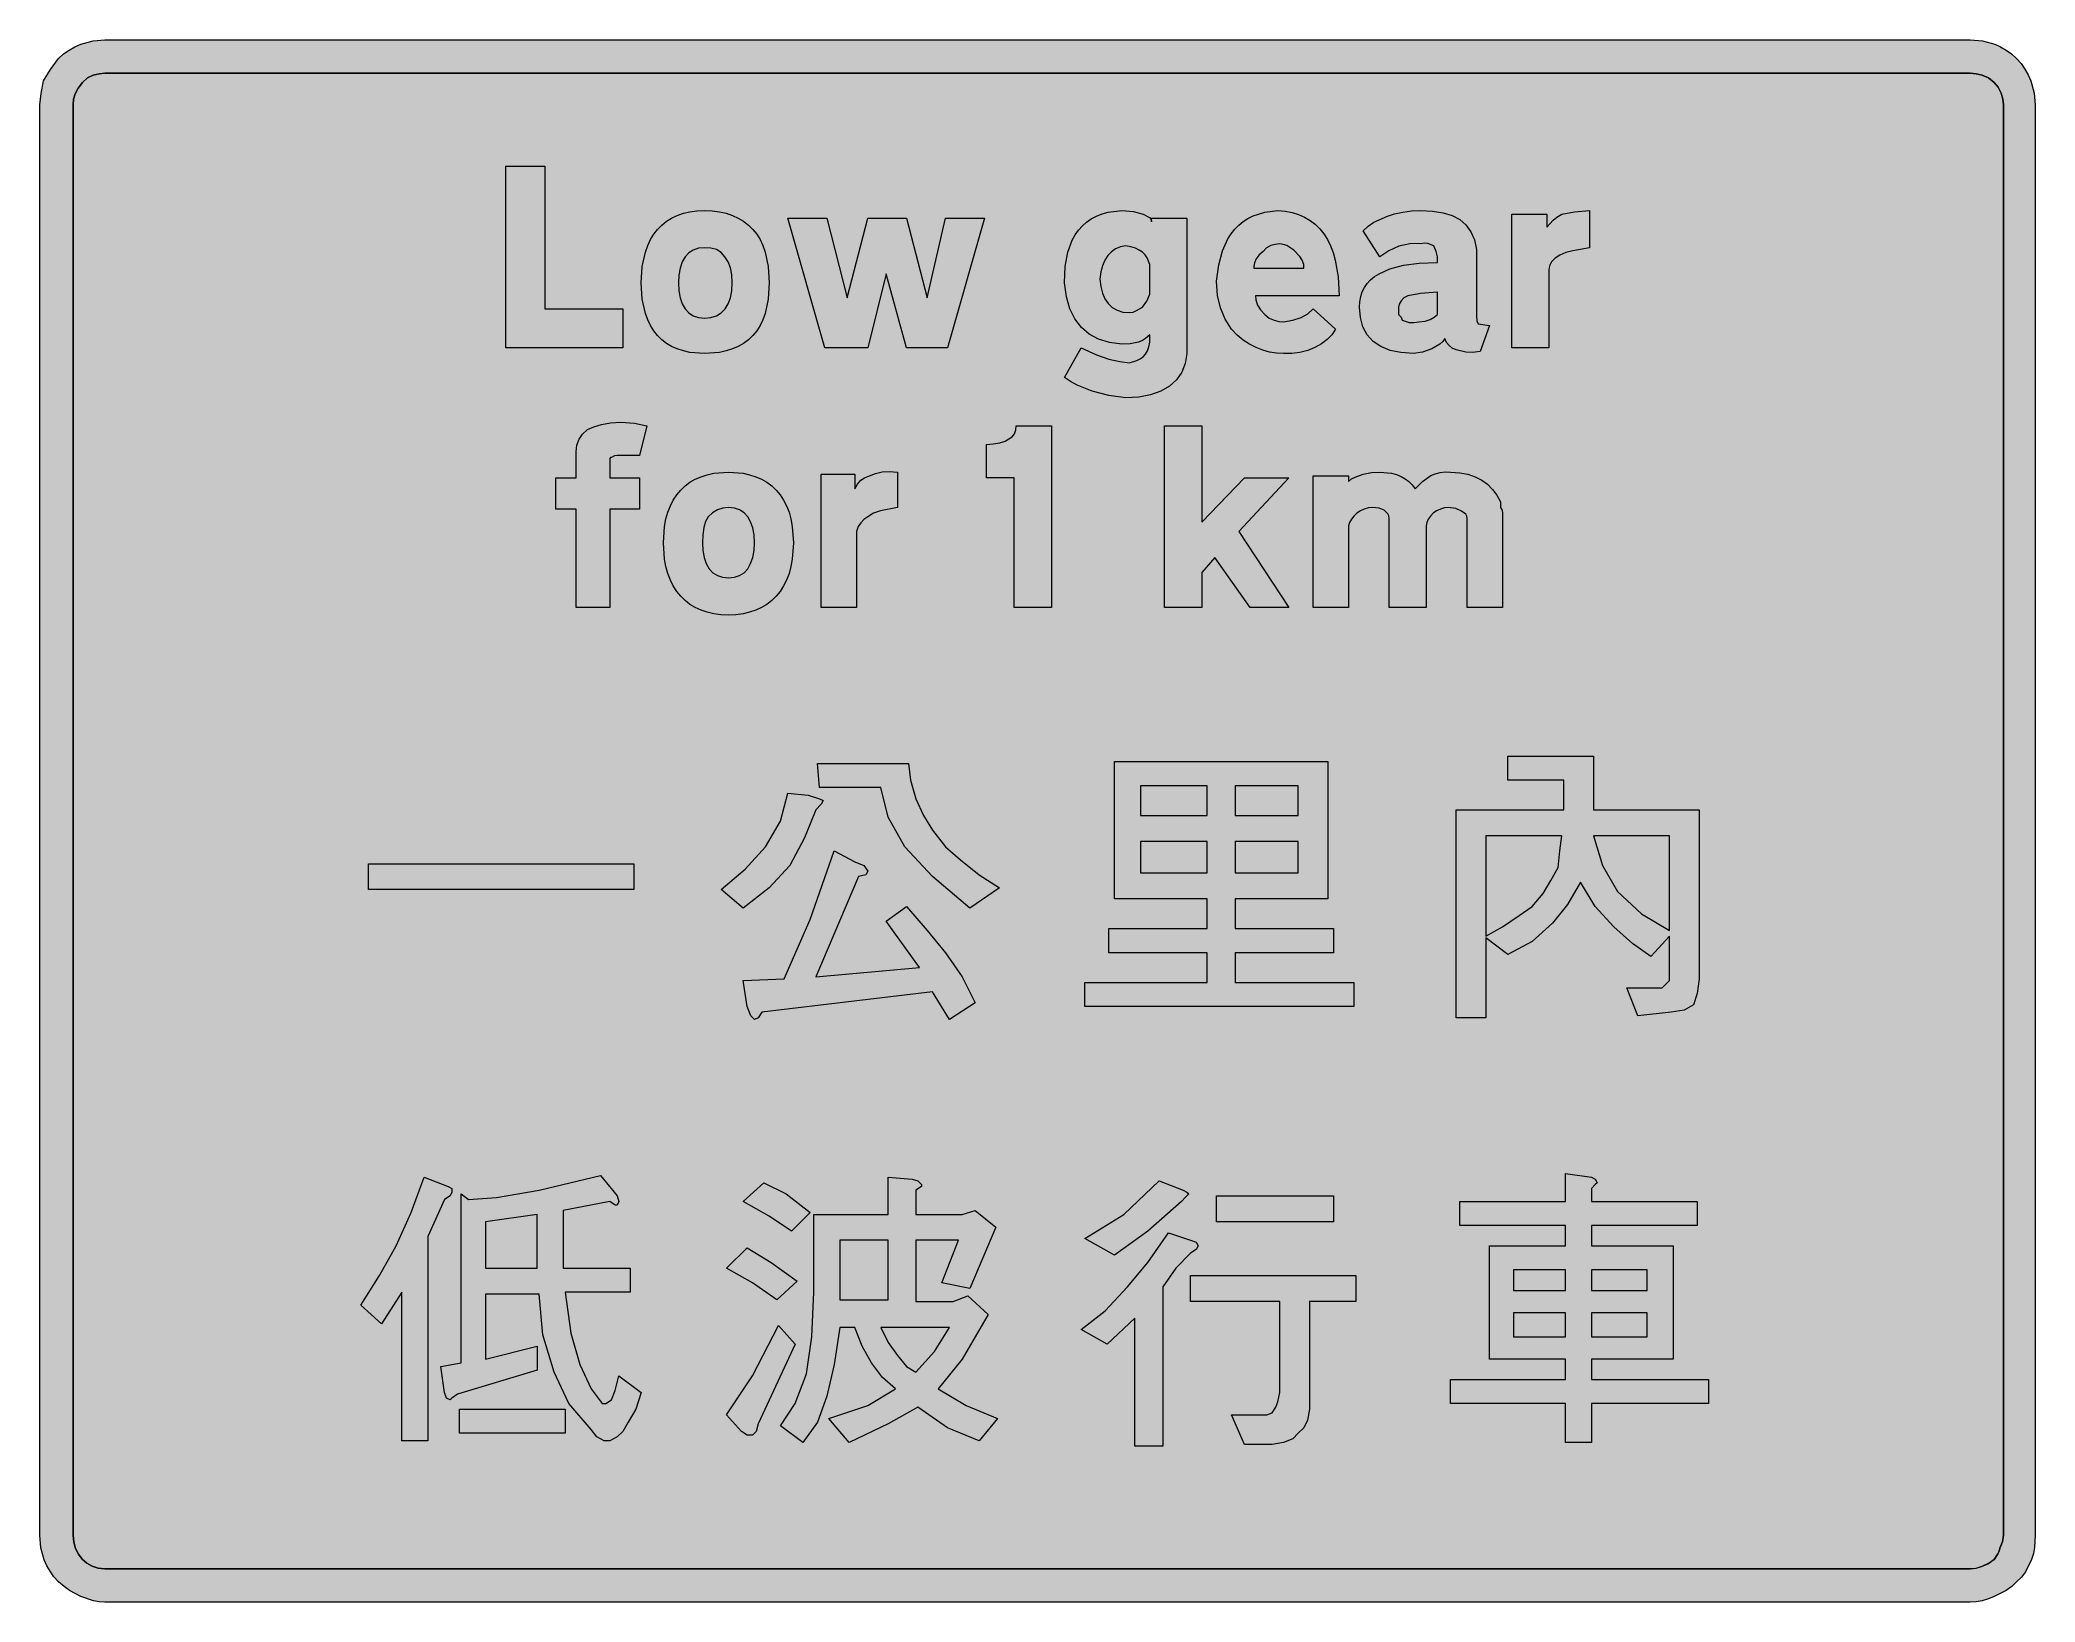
# Model space of a CAD drawing. Header units: metres. Extents: x 123 to 445, y 11 to 263.
import ezdxf

# ---------------------------------------------------------------- set-up
doc = ezdxf.new("R2010")
doc.units = ezdxf.units.M
doc.layers.add('FILL_BLACK_000000', color=7, linetype='Continuous', true_color=0x000000)
doc.layers.add('FILL_WHITE_FFFFFF', color=7, linetype='Continuous', true_color=0xffffff)

msp = doc.modelspace()

# ---------------------------------------------------------------- hatches: boundary and pattern name
at = {"layer": 'FILL_BLACK_000000', "true_color": 0x000000}
h = msp.add_hatch(color=7, dxfattribs=at)
h.dxf.hatch_style = 1
h.paths.add_polyline_path([(131.39, 10.78), (129.33, 11.46), (127.53, 12.43), (126.63, 13.06), (125.73, 13.86), (125, 14.67), (124.38, 15.54), (123.86, 16.44), (123.44, 17.38), (122.9, 19.34), (122.73, 21.36), (122.73, 252.66), (122.92, 254.5), (123.33, 256.56), (124.42, 258.36), (125.73, 260.16), (126.56, 260.89), (127.45, 261.51), (128.39, 262.03), (129.37, 262.45), (131.34, 262.99), (133.23, 263.16), (434.73, 263.16), (436.75, 262.99), (438.71, 262.45), (439.65, 262.03), (440.55, 261.51), (441.42, 260.89), (442.23, 260.16), (442.96, 259.33), (443.58, 258.44), (444.1, 257.5), (444.52, 256.52), (445.06, 254.55), (445.23, 252.66), (445.23, 21.36), (445.16, 19.41), (444.98, 18.41), (444.63, 17.46), (443.66, 15.43), (443.03, 14.59), (442.23, 13.86), (441.46, 13.06), (440.54, 12.43), (438.63, 11.46), (437.68, 11.07), (436.68, 10.78), (435.68, 10.62), (434.73, 10.56), (133.23, 10.56), (132.33, 10.62), (131.39, 10.78)])
h.paths.add_polyline_path([(435.68, 16.07), (436.68, 16.37), (437.68, 16.85), (438.63, 17.46), (439.19, 18.36), (439.43, 18.81), (439.53, 19.26), (439.94, 20.31), (440.13, 21.36), (440.13, 252.66), (440.02, 253.6), (439.72, 254.57), (439.24, 255.49), (438.63, 256.26), (437.68, 257), (436.68, 257.46), (435.68, 257.69), (434.73, 257.76), (133.23, 257.76), (132.29, 257.69), (131.32, 257.46), (130.4, 257), (129.63, 256.26), (128.92, 255.36), (128.43, 254.46), (128.17, 253.56), (128.13, 252.66), (128.13, 21.36), (128.23, 20.27), (128.51, 19.25), (128.95, 18.33), (129.56, 17.53), (130.3, 16.88), (131.17, 16.38), (132.15, 16.07), (133.23, 15.96), (434.73, 15.96), (435.68, 16.07)], flags=16)
h = msp.add_hatch(color=7, dxfattribs=at)
h.dxf.hatch_style = 1
h.paths.add_polyline_path([(204.33, 219.66), (216.93, 219.66), (216.93, 213.36), (198.03, 213.36), (198.03, 242.76), (204.33, 242.76), (204.33, 219.66)])
h = msp.add_hatch(color=7, dxfattribs=at)
h.dxf.hatch_style = 1
h.paths.add_polyline_path([(239.96, 218.91), (239.58, 217.89), (239.13, 216.96), (238.59, 216.11), (237.97, 215.35), (237.27, 214.67), (236.48, 214.09), (235.62, 213.59), (234.68, 213.19), (233.66, 212.87), (232.56, 212.64), (230.13, 212.46), (227.8, 212.64), (226.74, 212.87), (225.75, 213.19), (224.84, 213.59), (224, 214.09), (223.24, 214.67), (222.56, 215.35), (221.95, 216.11), (221.42, 216.96), (220.97, 217.89), (220.6, 218.91), (220.1, 221.22), (219.93, 223.86), (220.1, 226.52), (220.6, 228.85), (220.97, 229.9), (221.42, 230.86), (221.95, 231.73), (222.56, 232.52), (223.24, 233.22), (224, 233.84), (224.84, 234.36), (225.75, 234.79), (226.74, 235.12), (227.8, 235.36), (228.93, 235.51), (230.13, 235.56), (231.39, 235.51), (232.56, 235.36), (233.66, 235.12), (234.68, 234.79), (235.62, 234.36), (236.48, 233.84), (237.27, 233.22), (237.97, 232.52), (238.59, 231.73), (239.13, 230.86), (239.58, 229.9), (239.96, 228.85), (240.46, 226.52), (240.63, 223.86), (240.46, 221.22), (239.96, 218.91)])
h.paths.add_polyline_path([(234.37, 226.3), (234, 227.28), (233.43, 228.06), (232.87, 228.8), (232.12, 229.26), (231.19, 229.49), (230.13, 229.56), (229.17, 229.46), (228.33, 229.18), (227.61, 228.71), (227.02, 228.06), (226.55, 227.25), (226.21, 226.27), (226, 225.14), (225.93, 223.86), (226, 222.58), (226.21, 221.45), (226.55, 220.47), (227.02, 219.66), (227.61, 219.01), (228.33, 218.54), (229.17, 218.26), (230.13, 218.16), (231.18, 218.26), (232.1, 218.54), (232.87, 219.01), (233.51, 219.66), (234, 220.47), (234.35, 221.45), (234.56, 222.58), (234.63, 223.86), (234.57, 225.15), (234.37, 226.3)], flags=16)
h = msp.add_hatch(color=7, dxfattribs=at)
h.dxf.hatch_style = 1
h.paths.add_polyline_path([(307.3, 209.44), (306.45, 208.2), (305.32, 207.17), (303.92, 206.35), (302.27, 205.75), (300.37, 205.38), (298.23, 205.26), (295.5, 205.65), (292.83, 206.35), (290.38, 207.33), (289.3, 207.91), (288.33, 208.56), (291.03, 213.36), (293.51, 212.23), (295.53, 211.56), (297.29, 211.15), (298.83, 210.96), (300.06, 211.31), (300.59, 211.58), (301.04, 211.93), (301.43, 212.37), (301.74, 212.9), (301.98, 213.53), (302.13, 214.26), (302.13, 215.46), (301.46, 214.86), (300.95, 214.53), (300.33, 214.26), (298.98, 214), (297.63, 213.96), (295.62, 214.21), (293.86, 214.75), (292.34, 215.56), (291.07, 216.66), (290.03, 218.04), (289.23, 219.7), (288.67, 221.64), (288.33, 223.86), (288.47, 226.5), (288.9, 228.81), (289.61, 230.78), (290.08, 231.64), (290.62, 232.41), (291.23, 233.1), (291.92, 233.7), (292.68, 234.22), (293.52, 234.66), (294.43, 235.01), (295.42, 235.28), (297.63, 235.56), (299.52, 235.41), (301.04, 235), (302.06, 234.42), (302.33, 234.1), (302.43, 233.76), (302.43, 234.36), (308.13, 234.36), (308.13, 212.46), (307.86, 210.86), (307.3, 209.44)])
h.paths.add_polyline_path([(301.4, 228.39), (300.97, 228.81), (300.44, 229.17), (299.81, 229.48), (299.07, 229.71), (298.23, 229.86), (297.37, 229.68), (296.6, 229.35), (295.93, 228.89), (295.34, 228.28), (294.86, 227.54), (294.48, 226.65), (294.2, 225.63), (294.03, 224.46), (294.2, 223.28), (294.48, 222.22), (294.89, 221.3), (295.42, 220.52), (296.07, 219.9), (296.86, 219.44), (297.77, 219.16), (298.83, 219.06), (299.45, 219.16), (299.99, 219.4), (300.93, 219.96), (301.64, 220.9), (302.13, 222.06), (302.13, 226.86), (301.73, 227.92), (301.4, 228.39)], flags=16)
h = msp.add_hatch(color=7, dxfattribs=at)
h.dxf.hatch_style = 1
h.paths.add_polyline_path([(319.27, 221.12), (319.53, 220.26), (320.02, 219.51), (320.73, 218.76), (321.45, 218.19), (322.23, 217.82), (323.01, 217.62), (323.73, 217.56), (325.24, 217.85), (326.58, 218.27), (327.7, 218.87), (328.53, 219.66), (332.13, 216.36), (331.57, 215.49), (330.82, 214.7), (329.89, 213.99), (328.83, 213.4), (327.65, 212.93), (326.39, 212.61), (325.08, 212.44), (323.73, 212.46), (322.61, 212.52), (321.49, 212.69), (320.39, 212.98), (319.31, 213.4), (318.25, 213.94), (317.23, 214.61), (316.26, 215.42), (315.33, 216.36), (314.32, 218), (313.57, 219.81), (313.09, 221.84), (312.93, 224.16), (313.28, 226.79), (313.89, 229.06), (314.74, 230.98), (315.27, 231.81), (315.85, 232.56), (316.51, 233.22), (317.22, 233.8), (318, 234.29), (318.84, 234.71), (320.71, 235.29), (322.83, 235.56), (324.03, 235.45), (325.15, 235.24), (326.19, 234.92), (327.16, 234.5), (328.05, 233.98), (328.86, 233.36), (329.6, 232.63), (330.26, 231.81), (330.84, 230.89), (331.34, 229.87), (331.76, 228.76), (332.11, 227.54), (332.58, 224.84), (332.73, 221.76), (319.23, 221.76), (319.27, 221.12)])
h.paths.add_polyline_path([(327.03, 226.86), (326.75, 227.52), (326.38, 228.13), (325.42, 229.18), (324.29, 229.9), (323.7, 230.09), (323.13, 230.16), (322.41, 230.1), (321.67, 229.9), (320.98, 229.53), (320.43, 228.96), (319.82, 228.42), (319.34, 227.76), (319.04, 227.1), (318.93, 226.56), (318.93, 226.26), (327.03, 226.26), (327.03, 226.86)], flags=16)
h = msp.add_hatch(color=7, dxfattribs=at)
h.dxf.hatch_style = 1
h.paths.add_polyline_path([(348.44, 228.96), (348.03, 229.86), (347.09, 230.23), (346.55, 230.28), (345.93, 230.16), (345.03, 230.22), (344.14, 230.17), (342.41, 229.78), (340.78, 229.06), (339.33, 228.06), (336.63, 232.26), (337.41, 233.06), (338.36, 233.68), (340.53, 234.66), (341.71, 235.05), (343.01, 235.33), (344.41, 235.5), (345.93, 235.56), (347.84, 235.47), (349.53, 235.21), (350.99, 234.75), (352.23, 234.1), (353.24, 233.23), (354.03, 232.14), (354.59, 230.82), (354.93, 229.26), (354.93, 218.46), (354.97, 217.75), (355.23, 217.26), (357.03, 216.96), (355.53, 212.76), (354.29, 212.64), (353.24, 212.68), (351.63, 213.06), (351.01, 213.34), (350.51, 213.73), (350.11, 214.24), (349.83, 214.86), (349.51, 214.41), (349.03, 213.98), (347.73, 213.21), (346.2, 212.67), (344.73, 212.46), (342.72, 212.59), (340.97, 212.96), (339.47, 213.57), (338.24, 214.41), (337.28, 215.48), (336.59, 216.76), (336.17, 218.26), (336.03, 219.96), (336.08, 220.83), (336.23, 221.65), (336.47, 222.41), (336.82, 223.11), (337.26, 223.76), (337.8, 224.35), (338.44, 224.88), (339.18, 225.36), (340.95, 226.15), (343.12, 226.71), (345.68, 227.05), (348.63, 227.16), (348.63, 228.06), (348.44, 228.96)])
h.paths.add_polyline_path([(342.74, 218.31), (342.93, 217.86), (344.06, 217.48), (344.79, 217.44), (345.63, 217.56), (346.65, 217.66), (347.47, 217.93), (348.12, 218.32), (348.63, 218.76), (348.63, 222.36), (345.89, 222.17), (343.83, 221.76), (343.22, 221.44), (342.74, 220.97), (342.44, 220.45), (342.33, 219.96), (342.33, 218.76), (342.74, 218.31)], flags=16)
h = msp.add_hatch(color=7, dxfattribs=at)
h.dxf.hatch_style = 1
h.paths.add_polyline_path([(360.63, 234.96), (366.33, 234.96), (366.33, 232.86), (367.31, 234.02), (367.93, 234.51), (368.73, 234.96), (370.76, 235.37), (373.23, 235.56), (373.23, 229.56), (370.49, 229.07), (369.39, 228.76), (368.43, 228.36), (367.64, 227.86), (367.08, 227.27), (366.74, 226.63), (366.63, 225.96), (366.63, 213.36), (360.63, 213.36), (360.63, 234.96)])
h = msp.add_hatch(color=7, dxfattribs=at)
h.dxf.hatch_style = 1
h.paths.add_polyline_path([(262.83, 213.36), (259.53, 225.36), (256.53, 213.36), (249.63, 213.36), (243.63, 234.36), (249.93, 234.36), (253.23, 221.46), (256.53, 234.36), (259.53, 234.36), (262.83, 234.36), (266.13, 221.46), (269.13, 234.36), (275.43, 234.36), (269.43, 213.36), (262.83, 213.36)])
h = msp.add_hatch(color=7, dxfattribs=at)
h.dxf.hatch_style = 1
h.paths.add_polyline_path([(209.43, 171.36), (209.43, 187.26), (206.13, 187.26), (206.13, 192.36), (209.43, 192.36), (209.43, 196.56), (209.54, 197.63), (209.88, 198.58), (210.44, 199.43), (211.23, 200.16), (212.24, 200.6), (213.48, 200.98), (214.94, 201.26), (216.63, 201.36), (218.84, 201.17), (220.83, 200.76), (219.63, 195.96), (217.83, 195.96), (216.03, 195.96), (215.58, 195.92), (215.13, 195.66), (214.96, 195.61), (214.87, 195.47), (214.83, 195.06), (214.83, 192.36), (219.63, 192.36), (219.63, 187.26), (214.83, 187.26), (214.83, 171.36), (209.43, 171.36)])
h = msp.add_hatch(color=7, dxfattribs=at)
h.dxf.hatch_style = 1
h.paths.add_polyline_path([(286.23, 171.36), (280.23, 171.36), (280.23, 192.36), (275.73, 192.36), (275.73, 197.76), (276.84, 197.82), (277.87, 197.98), (278.73, 198.27), (279.33, 198.66), (279.9, 198.99), (280.27, 199.48), (280.47, 200.09), (280.53, 200.76), (286.23, 200.76), (286.23, 171.36)])
h = msp.add_hatch(color=7, dxfattribs=at)
h.dxf.hatch_style = 1
h.paths.add_polyline_path([(304.53, 200.76), (310.53, 200.76), (310.53, 185.16), (317.43, 192.36), (324.63, 192.36), (316.53, 183.66), (324.63, 171.36), (318.33, 171.36), (312.63, 179.46), (310.53, 177.06), (310.53, 171.36), (304.53, 171.36), (304.53, 200.76)])
h = msp.add_hatch(color=7, dxfattribs=at)
h.dxf.hatch_style = 1
h.paths.add_polyline_path([(244.13, 178), (243.82, 176.87), (243.42, 175.82), (242.95, 174.86), (242.39, 173.99), (241.76, 173.2), (241.04, 172.5), (240.25, 171.88), (239.39, 171.36), (238.46, 170.93), (237.45, 170.6), (236.38, 170.36), (235.24, 170.21), (234.03, 170.16), (232.82, 170.21), (231.68, 170.36), (230.61, 170.6), (229.61, 170.93), (228.67, 171.36), (227.81, 171.88), (227.02, 172.5), (226.31, 173.2), (225.67, 173.99), (225.11, 174.86), (224.64, 175.82), (224.24, 176.87), (223.93, 178), (223.71, 179.2), (223.53, 181.86), (223.71, 184.5), (223.93, 185.7), (224.24, 186.81), (224.64, 187.83), (225.11, 188.76), (225.67, 189.61), (226.31, 190.37), (227.02, 191.05), (227.81, 191.63), (228.67, 192.13), (229.61, 192.53), (230.61, 192.85), (231.68, 193.08), (234.03, 193.26), (236.38, 193.08), (237.45, 192.85), (238.46, 192.53), (239.39, 192.13), (240.25, 191.63), (241.04, 191.05), (241.76, 190.37), (242.39, 189.61), (242.95, 188.76), (243.42, 187.83), (243.82, 186.81), (244.13, 185.7), (244.35, 184.5), (244.53, 181.86), (244.35, 179.2), (244.13, 178)])
h.paths.add_polyline_path([(237.95, 184.27), (237.61, 185.25), (237.14, 186.06), (236.55, 186.71), (235.83, 187.18), (234.99, 187.46), (234.03, 187.56), (233.13, 187.45), (232.27, 187.15), (231.46, 186.67), (230.73, 186.06), (230.34, 185.28), (230.06, 184.3), (229.89, 183.15), (229.83, 181.86), (229.9, 180.58), (230.11, 179.45), (230.45, 178.47), (230.92, 177.66), (231.51, 177.01), (232.23, 176.54), (233.07, 176.26), (234.03, 176.16), (234.99, 176.26), (235.83, 176.54), (236.55, 177.01), (237.14, 177.66), (237.61, 178.47), (237.95, 179.45), (238.16, 180.58), (238.23, 181.86), (238.16, 183.14), (237.95, 184.27)], flags=16)
h = msp.add_hatch(color=7, dxfattribs=at)
h.dxf.hatch_style = 1
h.paths.add_polyline_path([(249.03, 192.96), (254.43, 192.96), (254.43, 190.56), (254.89, 191.35), (255.41, 191.95), (256.03, 192.37), (256.83, 192.66), (257.79, 193.05), (258.86, 193.3), (260.04, 193.38), (261.33, 193.26), (261.33, 187.56), (258.59, 187.03), (257.49, 186.63), (256.53, 186.06), (255.91, 185.6), (255.41, 185.08), (255.01, 184.46), (254.73, 183.66), (254.73, 171.36), (249.03, 171.36), (249.03, 192.96)])
h = msp.add_hatch(color=7, dxfattribs=at)
h.dxf.hatch_style = 1
h.paths.add_polyline_path([(349.76, 187.49), (349.11, 187.3), (348.5, 187.01), (347.96, 186.62), (347.49, 186.17), (347.14, 185.66), (346.91, 185.12), (346.83, 184.56), (346.83, 171.36), (340.83, 171.36), (340.83, 185.76), (340.78, 186.18), (340.62, 186.55), (340.04, 187.11), (339.18, 187.45), (338.13, 187.56), (337.46, 187.49), (336.8, 187.3), (336.18, 187.01), (335.62, 186.62), (335.12, 186.17), (334.71, 185.66), (334.41, 185.12), (334.23, 184.56), (334.23, 171.36), (328.53, 171.36), (328.53, 192.66), (334.23, 192.66), (334.23, 191.76), (334.73, 192.16), (335.32, 192.47), (336.63, 192.96), (337.98, 193.22), (339.33, 193.26), (341.19, 193.09), (342, 192.88), (342.74, 192.58), (343.41, 192.21), (344.01, 191.74), (344.55, 191.19), (345.03, 190.56), (346.22, 191.78), (347.54, 192.7), (348.27, 193.01), (349.04, 193.22), (349.86, 193.3), (350.73, 193.26), (352.22, 193.18), (353.56, 192.93), (354.74, 192.53), (355.79, 191.98), (356.72, 191.3), (357.52, 190.48), (358.22, 189.53), (358.83, 188.46), (358.83, 187.56), (359.09, 187.11), (359.13, 186.66), (359.13, 171.36), (353.43, 171.36), (353.43, 185.76), (353.37, 186.16), (353.21, 186.47), (352.53, 186.96), (351.59, 187.37), (350.43, 187.56), (349.76, 187.49)])
h = msp.add_hatch(color=7, dxfattribs=at)
h.dxf.hatch_style = 1
h.paths.add_polyline_path([(263.13, 146.16), (263.43, 143.46), (264.33, 140.46), (265.53, 137.76), (267.03, 135.36), (269.13, 132.66), (271.53, 130.56), (274.53, 128.16), (277.83, 126.06), (273.03, 122.76), (267.03, 127.86), (262.53, 132.66), (259.83, 137.46), (258.63, 142.26), (248.73, 142.26), (248.43, 146.16), (263.13, 146.16)])
h = msp.add_hatch(color=7, dxfattribs=at)
h.dxf.hatch_style = 1
h.paths.add_polyline_path([(331.83, 119.46), (331.83, 115.56), (315.93, 115.56), (315.93, 110.76), (335.13, 110.76), (335.13, 106.86), (291.63, 106.86), (291.63, 110.76), (311.43, 110.76), (311.43, 115.56), (295.53, 115.56), (295.53, 119.46), (311.43, 119.46), (311.43, 124.26), (296.43, 124.26), (296.43, 146.46), (330.93, 146.46), (330.93, 124.26), (315.93, 124.26), (315.93, 119.46), (331.83, 119.46)])
h.paths.add_polyline_path([(326.13, 137.76), (326.13, 142.56), (315.93, 142.56), (315.93, 137.76), (326.13, 137.76)], flags=16)
h.paths.add_polyline_path([(300.63, 137.76), (311.43, 137.76), (311.43, 142.56), (300.63, 142.56), (300.63, 137.76)], flags=16)
h.paths.add_polyline_path([(315.93, 133.56), (315.93, 128.46), (326.13, 128.46), (326.13, 133.56), (315.93, 133.56)], flags=16)
h.paths.add_polyline_path([(311.43, 133.56), (300.63, 133.56), (300.63, 128.46), (311.43, 128.46), (311.43, 133.56)], flags=16)
h = msp.add_hatch(color=7, dxfattribs=at)
h.dxf.hatch_style = 1
h.paths.add_polyline_path([(390.93, 138.66), (390.93, 111.36), (390.63, 108.96), (390.03, 107.16), (388.53, 106.26), (386.43, 105.96), (381.03, 105.36), (379.23, 109.86), (383.73, 109.86), (384.93, 109.86), (385.53, 110.46), (386.13, 111.06), (386.13, 112.26), (386.13, 118.26), (383.13, 114.96), (380.13, 117.06), (377.13, 119.76), (374.13, 123.06), (371.73, 126.96), (369.63, 123.36), (367.23, 120.36), (363.93, 117.36), (360.03, 115.26), (356.43, 117.96), (356.43, 105.06), (351.63, 105.06), (351.63, 138.66), (369.03, 138.66), (369.03, 143.46), (360.03, 143.46), (360.03, 147.36), (373.83, 147.36), (373.83, 138.66), (390.93, 138.66)])
h.paths.add_polyline_path([(381.63, 121.86), (386.13, 119.16), (386.13, 134.46), (373.83, 134.46), (375.33, 129.66), (377.73, 125.46), (381.63, 121.86)], flags=16)
h.paths.add_polyline_path([(359.13, 119.76), (361.83, 121.56), (363.93, 123.06), (365.73, 125.16), (366.93, 127.26), (368.13, 129.36), (368.43, 132.06), (368.73, 134.46), (356.43, 134.46), (356.43, 118.26), (359.13, 119.76)], flags=16)
h = msp.add_hatch(color=7, dxfattribs=at)
h.dxf.hatch_style = 1
h.paths.add_polyline_path([(248.73, 140.46), (249.33, 140.16), (249.03, 139.56), (248.13, 138.66), (246.33, 134.16), (243.93, 129.66), (240.63, 126.06), (236.43, 122.76), (232.83, 125.76), (236.73, 129.06), (240.03, 132.66), (242.43, 136.86), (243.63, 141.36), (246.93, 141.06), (248.73, 140.46)])
h = msp.add_hatch(color=7, dxfattribs=at)
h.dxf.hatch_style = 1
h.paths.add_polyline_path([(218.73, 129.96), (218.73, 125.76), (175.83, 125.76), (175.83, 129.96), (218.73, 129.96)])
h = msp.add_hatch(color=7, dxfattribs=at)
h.dxf.hatch_style = 1
h.paths.add_polyline_path([(255.93, 129.66), (256.53, 128.76), (256.23, 128.16), (255.03, 127.86), (248.13, 111.66), (264.93, 113.16), (259.53, 120.66), (262.83, 123.06), (266.13, 119.16), (269.13, 115.56), (271.83, 111.66), (273.93, 107.46), (269.73, 104.76), (267.03, 109.26), (239.43, 105.96), (238.83, 105.06), (238.23, 104.76), (237.63, 105.36), (237.03, 106.86), (236.43, 111.06), (243.03, 111.36), (247.23, 120.96), (251.13, 132.06), (254.43, 130.26), (255.93, 129.66)])
h = msp.add_hatch(color=7, dxfattribs=at)
h.dxf.hatch_style = 1
h.paths.add_polyline_path([(177.63, 63.36), (180.33, 68.16), (182.73, 73.56), (184.83, 79.26), (188.73, 77.76), (189.33, 77.46), (189.33, 76.86), (189.03, 76.26), (188.13, 75.66), (185.43, 69.66), (185.43, 36.66), (181.23, 36.66), (181.23, 60.66), (177.93, 55.56), (174.63, 58.56), (177.63, 63.36)])
h = msp.add_hatch(color=7, dxfattribs=at)
h.dxf.hatch_style = 1
h.paths.add_polyline_path([(192.03, 75.66), (196.53, 75.96), (203.43, 77.16), (213.33, 79.56), (216.03, 76.26), (216.33, 75.36), (216.03, 74.76), (215.73, 74.76), (214.83, 75.36), (207.33, 73.86), (207.33, 64.56), (218.13, 64.56), (218.13, 60.66), (207.63, 60.66), (208.53, 54.06), (210.03, 48.96), (211.83, 45.06), (213.63, 42.66), (214.23, 42.66), (215.13, 43.26), (215.73, 44.76), (216.33, 47.16), (219.93, 44.46), (219.03, 41.76), (217.83, 39.66), (216.93, 38.16), (216.03, 37.26), (214.83, 36.66), (213.93, 36.66), (212.73, 37.26), (211.83, 38.46), (208.23, 42.66), (205.83, 47.76), (204.03, 53.76), (203.43, 60.36), (194.73, 60.36), (194.73, 49.86), (203.13, 51.96), (203.13, 48.06), (190.23, 44.16), (189.33, 43.56), (189.03, 43.26), (188.43, 43.56), (188.13, 44.46), (187.53, 48.66), (190.83, 49.26), (190.83, 76.56), (192.03, 75.66)])
h.paths.add_polyline_path([(203.13, 73.26), (194.73, 72.06), (194.73, 64.56), (203.13, 64.56), (203.13, 73.26)], flags=16)
h = msp.add_hatch(color=7, dxfattribs=at)
h.dxf.hatch_style = 1
h.paths.add_polyline_path([(243.33, 76.56), (247.23, 73.56), (244.23, 70.56), (240.63, 72.96), (236.43, 75.36), (239.73, 78.36), (243.33, 76.56)])
h = msp.add_hatch(color=7, dxfattribs=at)
h.dxf.hatch_style = 1
h.paths.add_polyline_path([(263.73, 78.96), (264.63, 78.66), (265.23, 78.06), (265.23, 77.76), (264.33, 77.16), (264.33, 73.26), (271.83, 73.26), (273.93, 73.86), (277.23, 71.16), (273.03, 61.26), (268.53, 62.16), (271.23, 69.06), (264.33, 69.06), (264.33, 59.16), (270.33, 59.16), (272.73, 60.06), (276.03, 57.06), (271.83, 49.86), (267.93, 45.06), (272.43, 42.36), (277.53, 40.26), (274.53, 36.66), (269.43, 38.76), (264.63, 42.06), (259.83, 39.36), (253.53, 36.36), (250.23, 40.26), (256.53, 42.36), (261.03, 45.06), (258.93, 46.86), (257.13, 49.26), (255.63, 51.96), (254.43, 54.96), (252.03, 54.96), (251.13, 48.96), (249.93, 43.86), (248.43, 39.66), (246.03, 36.36), (242.43, 39.06), (244.83, 42.66), (246.63, 47.46), (247.53, 53.46), (247.83, 60.66), (247.83, 73.26), (259.83, 73.26), (259.83, 79.26), (263.73, 78.96)])
h.paths.add_polyline_path([(262.83, 48.66), (264.33, 47.76), (267.33, 51.06), (269.73, 54.96), (258.63, 54.96), (259.83, 52.56), (261.33, 50.46), (262.83, 48.66)], flags=16)
h.paths.add_polyline_path([(259.83, 69.06), (252.03, 69.06), (252.03, 59.46), (259.83, 59.46), (259.83, 69.06)], flags=16)
h = msp.add_hatch(color=7, dxfattribs=at)
h.dxf.hatch_style = 1
h.paths.add_polyline_path([(297.93, 73.26), (303.63, 78.66), (307.53, 77.16), (308.13, 76.86), (308.43, 76.56), (307.83, 75.96), (307.23, 75.36), (301.83, 70.56), (296.43, 66.66), (291.63, 69.36), (297.93, 73.26)])
h = msp.add_hatch(color=7, dxfattribs=at)
h.dxf.hatch_style = 1
h.paths.add_polyline_path([(374.43, 78.36), (374.13, 78.06), (373.53, 77.46), (373.53, 75.36), (390.63, 75.36), (390.63, 71.46), (373.53, 71.46), (373.53, 68.16), (386.73, 68.16), (386.73, 49.86), (373.53, 49.86), (373.53, 46.56), (392.43, 46.56), (392.43, 42.66), (373.53, 42.66), (373.53, 36.36), (369.33, 36.36), (369.33, 42.66), (350.73, 42.66), (350.73, 46.56), (369.33, 46.56), (369.33, 49.86), (357.03, 49.86), (357.03, 68.16), (369.33, 68.16), (369.33, 71.46), (352.23, 71.46), (352.23, 75.36), (369.33, 75.36), (369.33, 79.86), (373.53, 79.26), (374.13, 78.96), (374.43, 78.36)])
h.paths.add_polyline_path([(369.33, 60.96), (369.33, 64.26), (360.93, 64.26), (360.93, 60.96), (369.33, 60.96)], flags=16)
h.paths.add_polyline_path([(360.93, 53.46), (369.33, 53.46), (369.33, 57.36), (360.93, 57.36), (360.93, 53.46)], flags=16)
h.paths.add_polyline_path([(373.53, 64.26), (373.53, 60.96), (382.53, 60.96), (382.53, 64.26), (373.53, 64.26)], flags=16)
h.paths.add_polyline_path([(382.53, 57.36), (373.53, 57.36), (373.53, 53.46), (382.53, 53.46), (382.53, 57.36)], flags=16)
h = msp.add_hatch(color=7, dxfattribs=at)
h.dxf.hatch_style = 1
h.paths.add_polyline_path([(331.83, 76.26), (331.83, 72.06), (312.93, 72.06), (312.93, 76.26), (331.83, 76.26)])
h = msp.add_hatch(color=7, dxfattribs=at)
h.dxf.hatch_style = 1
h.paths.add_polyline_path([(240.93, 65.46), (245.13, 62.46), (241.83, 59.46), (237.93, 62.16), (233.73, 64.56), (237.03, 67.86), (240.93, 65.46)])
h = msp.add_hatch(color=7, dxfattribs=at)
h.dxf.hatch_style = 1
h.paths.add_polyline_path([(294.93, 57.66), (298.53, 61.56), (301.83, 65.46), (305.13, 70.26), (308.73, 69.06), (309.63, 68.76), (309.93, 68.16), (309.63, 67.56), (308.73, 66.96), (306.33, 64.56), (304.23, 61.56), (304.23, 35.76), (299.73, 35.76), (299.73, 56.46), (295.23, 52.26), (291.03, 54.66), (294.93, 57.66)])
h = msp.add_hatch(color=7, dxfattribs=at)
h.dxf.hatch_style = 1
h.paths.add_polyline_path([(308.73, 59.16), (308.73, 63.36), (335.43, 63.36), (335.43, 59.16), (327.93, 59.16), (327.93, 43.56), (327.93, 41.76), (327.63, 39.96), (327.03, 38.76), (326.13, 37.86), (325.23, 36.96), (323.73, 36.36), (321.93, 36.06), (319.83, 36.06), (317.43, 36.06), (315.33, 40.86), (321.03, 40.86), (321.93, 41.16), (322.53, 42.06), (322.83, 42.96), (323.13, 44.46), (323.13, 59.16), (308.73, 59.16)])
h = msp.add_hatch(color=7, dxfattribs=at)
h.dxf.hatch_style = 1
h.paths.add_polyline_path([(238.83, 39.36), (238.53, 38.16), (237.93, 37.56), (237.03, 37.56), (236.13, 38.16), (233.73, 40.86), (237.93, 47.16), (242.13, 55.26), (244.83, 52.26), (238.83, 39.36)])
h = msp.add_hatch(color=7, dxfattribs=at)
h.dxf.hatch_style = 1
h.paths.add_polyline_path([(207.63, 41.76), (207.63, 37.86), (190.53, 37.86), (190.53, 41.76), (207.63, 41.76)])
at = {"layer": 'FILL_WHITE_FFFFFF', "true_color": 0xffffff}
h = msp.add_hatch(color=7, dxfattribs=at)
h.dxf.hatch_style = 1
h.paths.add_polyline_path([(132.15, 16.07), (131.17, 16.38), (130.3, 16.88), (129.56, 17.53), (128.95, 18.33), (128.51, 19.25), (128.23, 20.27), (128.13, 21.36), (128.13, 252.66), (128.17, 253.56), (128.43, 254.46), (128.92, 255.36), (129.63, 256.26), (130.4, 257), (131.32, 257.46), (132.29, 257.69), (133.23, 257.76), (434.73, 257.76), (435.68, 257.69), (436.68, 257.46), (437.68, 257), (438.63, 256.26), (439.24, 255.49), (439.72, 254.57), (440.02, 253.6), (440.13, 252.66), (440.13, 21.36), (439.94, 20.31), (439.53, 19.26), (439.43, 18.81), (439.19, 18.36), (438.63, 17.46), (437.69, 16.75), (436.53, 16.26), (435.63, 16), (434.73, 15.96), (133.23, 15.96), (132.15, 16.07)])

# ---------------------------------------------------------------- linework, layer by layer
at = {"layer": 'FILL_BLACK_000000', "lineweight": 0, "true_color": 0x000000}
for points in [[(131.39, 10.78), (129.33, 11.46), (127.53, 12.43), (126.63, 13.06), (125.73, 13.86), (125, 14.67), (124.38, 15.54), (123.86, 16.44), (123.44, 17.38), (122.9, 19.34), (122.73, 21.36), (122.73, 252.66), (122.92, 254.5), (123.33, 256.56), (124.42, 258.36), (125.73, 260.16), (126.56, 260.89), (127.45, 261.51), (128.39, 262.03), (129.37, 262.45), (131.34, 262.99), (133.23, 263.16), (434.73, 263.16), (436.75, 262.99), (438.71, 262.45), (439.65, 262.03), (440.55, 261.51), (441.42, 260.89), (442.23, 260.16), (442.96, 259.33), (443.58, 258.44), (444.1, 257.5), (444.52, 256.52), (445.06, 254.55), (445.23, 252.66), (445.23, 21.36), (445.16, 19.41), (444.98, 18.41), (444.63, 17.46), (443.66, 15.43), (443.03, 14.59), (442.23, 13.86), (441.46, 13.06), (440.54, 12.43), (438.63, 11.46), (437.68, 11.07), (436.68, 10.78), (435.68, 10.62), (434.73, 10.56), (133.23, 10.56), (132.33, 10.62)], [(435.68, 16.07), (436.68, 16.37), (437.68, 16.85), (438.63, 17.46), (439.19, 18.36), (439.43, 18.81), (439.53, 19.26), (439.94, 20.31), (440.13, 21.36), (440.13, 252.66), (440.02, 253.6), (439.72, 254.57), (439.24, 255.49), (438.63, 256.26), (437.68, 257), (436.68, 257.46), (435.68, 257.69), (434.73, 257.76), (133.23, 257.76), (132.29, 257.69), (131.32, 257.46), (130.4, 257), (129.63, 256.26), (128.92, 255.36), (128.43, 254.46), (128.17, 253.56), (128.13, 252.66), (128.13, 21.36), (128.23, 20.27), (128.51, 19.25), (128.95, 18.33), (129.56, 17.53), (130.3, 16.88), (131.17, 16.38), (132.15, 16.07), (133.23, 15.96), (434.73, 15.96)], [(204.33, 219.66), (216.93, 219.66), (216.93, 213.36), (198.03, 213.36), (198.03, 242.76), (204.33, 242.76)], [(239.96, 218.91), (239.58, 217.89), (239.13, 216.96), (238.59, 216.11), (237.97, 215.35), (237.27, 214.67), (236.48, 214.09), (235.62, 213.59), (234.68, 213.19), (233.66, 212.87), (232.56, 212.64), (230.13, 212.46), (227.8, 212.64), (226.74, 212.87), (225.75, 213.19), (224.84, 213.59), (224, 214.09), (223.24, 214.67), (222.56, 215.35), (221.95, 216.11), (221.42, 216.96), (220.97, 217.89), (220.6, 218.91), (220.1, 221.22), (219.93, 223.86), (220.1, 226.52), (220.6, 228.85), (220.97, 229.9), (221.42, 230.86), (221.95, 231.73), (222.56, 232.52), (223.24, 233.22), (224, 233.84), (224.84, 234.36), (225.75, 234.79), (226.74, 235.12), (227.8, 235.36), (228.93, 235.51), (230.13, 235.56), (231.39, 235.51), (232.56, 235.36), (233.66, 235.12), (234.68, 234.79), (235.62, 234.36), (236.48, 233.84), (237.27, 233.22), (237.97, 232.52), (238.59, 231.73), (239.13, 230.86), (239.58, 229.9), (239.96, 228.85), (240.46, 226.52), (240.63, 223.86), (240.46, 221.22)], [(307.3, 209.44), (306.45, 208.2), (305.32, 207.17), (303.92, 206.35), (302.27, 205.75), (300.37, 205.38), (298.23, 205.26), (295.5, 205.65), (292.83, 206.35), (290.38, 207.33), (289.3, 207.91), (288.33, 208.56), (291.03, 213.36), (293.51, 212.23), (295.53, 211.56), (297.29, 211.15), (298.83, 210.96), (300.06, 211.31), (300.59, 211.58), (301.04, 211.93), (301.43, 212.37), (301.74, 212.9), (301.98, 213.53), (302.13, 214.26), (302.13, 215.46), (301.46, 214.86), (300.95, 214.53), (300.33, 214.26), (298.98, 214), (297.63, 213.96), (295.62, 214.21), (293.86, 214.75), (292.34, 215.56), (291.07, 216.66), (290.03, 218.04), (289.23, 219.7), (288.67, 221.64), (288.33, 223.86), (288.47, 226.5), (288.9, 228.81), (289.61, 230.78), (290.08, 231.64), (290.62, 232.41), (291.23, 233.1), (291.92, 233.7), (292.68, 234.22), (293.52, 234.66), (294.43, 235.01), (295.42, 235.28), (297.63, 235.56), (299.52, 235.41), (301.04, 235), (302.06, 234.42), (302.33, 234.1), (302.43, 233.76), (302.43, 234.36), (308.13, 234.36), (308.13, 212.46), (307.86, 210.86)], [(319.27, 221.12), (319.53, 220.26), (320.02, 219.51), (320.73, 218.76), (321.45, 218.19), (322.23, 217.82), (323.01, 217.62), (323.73, 217.56), (325.24, 217.85), (326.58, 218.27), (327.7, 218.87), (328.53, 219.66), (332.13, 216.36), (331.57, 215.49), (330.82, 214.7), (329.89, 213.99), (328.83, 213.4), (327.65, 212.93), (326.39, 212.61), (325.08, 212.44), (323.73, 212.46), (322.61, 212.52), (321.49, 212.69), (320.39, 212.98), (319.31, 213.4), (318.25, 213.94), (317.23, 214.61), (316.26, 215.42), (315.33, 216.36), (314.32, 218), (313.57, 219.81), (313.09, 221.84), (312.93, 224.16), (313.28, 226.79), (313.89, 229.06), (314.74, 230.98), (315.27, 231.81), (315.85, 232.56), (316.51, 233.22), (317.22, 233.8), (318, 234.29), (318.84, 234.71), (320.71, 235.29), (322.83, 235.56), (324.03, 235.45), (325.15, 235.24), (326.19, 234.92), (327.16, 234.5), (328.05, 233.98), (328.86, 233.36), (329.6, 232.63), (330.26, 231.81), (330.84, 230.89), (331.34, 229.87), (331.76, 228.76), (332.11, 227.54), (332.58, 224.84), (332.73, 221.76), (319.23, 221.76)], [(348.44, 228.96), (348.03, 229.86), (347.09, 230.23), (346.55, 230.28), (345.93, 230.16), (345.03, 230.22), (344.14, 230.17), (342.41, 229.78), (340.78, 229.06), (339.33, 228.06), (336.63, 232.26), (337.41, 233.06), (338.36, 233.68), (340.53, 234.66), (341.71, 235.05), (343.01, 235.33), (344.41, 235.5), (345.93, 235.56), (347.84, 235.47), (349.53, 235.21), (350.99, 234.75), (352.23, 234.1), (353.24, 233.23), (354.03, 232.14), (354.59, 230.82), (354.93, 229.26), (354.93, 218.46), (354.97, 217.75), (355.23, 217.26), (357.03, 216.96), (355.53, 212.76), (354.29, 212.64), (353.24, 212.68), (351.63, 213.06), (351.01, 213.34), (350.51, 213.73), (350.11, 214.24), (349.83, 214.86), (349.51, 214.41), (349.03, 213.98), (347.73, 213.21), (346.2, 212.67), (344.73, 212.46), (342.72, 212.59), (340.97, 212.96), (339.47, 213.57), (338.24, 214.41), (337.28, 215.48), (336.59, 216.76), (336.17, 218.26), (336.03, 219.96), (336.08, 220.83), (336.23, 221.65), (336.47, 222.41), (336.82, 223.11), (337.26, 223.76), (337.8, 224.35), (338.44, 224.88), (339.18, 225.36), (340.95, 226.15), (343.12, 226.71), (345.68, 227.05), (348.63, 227.16), (348.63, 228.06)], [(360.63, 234.96), (366.33, 234.96), (366.33, 232.86), (367.31, 234.02), (367.93, 234.51), (368.73, 234.96), (370.76, 235.37), (373.23, 235.56), (373.23, 229.56), (370.49, 229.07), (369.39, 228.76), (368.43, 228.36), (367.64, 227.86), (367.08, 227.27), (366.74, 226.63), (366.63, 225.96), (366.63, 213.36), (360.63, 213.36)], [(262.83, 213.36), (259.53, 225.36), (256.53, 213.36), (249.63, 213.36), (243.63, 234.36), (249.93, 234.36), (253.23, 221.46), (256.53, 234.36), (259.53, 234.36), (262.83, 234.36), (266.13, 221.46), (269.13, 234.36), (275.43, 234.36), (269.43, 213.36)], [(234.37, 226.3), (234, 227.28), (233.43, 228.06), (232.87, 228.8), (232.12, 229.26), (231.19, 229.49), (230.13, 229.56), (229.17, 229.46), (228.33, 229.18), (227.61, 228.71), (227.02, 228.06), (226.55, 227.25), (226.21, 226.27), (226, 225.14), (225.93, 223.86), (226, 222.58), (226.21, 221.45), (226.55, 220.47), (227.02, 219.66), (227.61, 219.01), (228.33, 218.54), (229.17, 218.26), (230.13, 218.16), (231.18, 218.26), (232.1, 218.54), (232.87, 219.01), (233.51, 219.66), (234, 220.47), (234.35, 221.45), (234.56, 222.58), (234.63, 223.86), (234.57, 225.15)], [(301.4, 228.39), (300.97, 228.81), (300.44, 229.17), (299.81, 229.48), (299.07, 229.71), (298.23, 229.86), (297.37, 229.68), (296.6, 229.35), (295.93, 228.89), (295.34, 228.28), (294.86, 227.54), (294.48, 226.65), (294.2, 225.63), (294.03, 224.46), (294.2, 223.28), (294.48, 222.22), (294.89, 221.3), (295.42, 220.52), (296.07, 219.9), (296.86, 219.44), (297.77, 219.16), (298.83, 219.06), (299.45, 219.16), (299.99, 219.4), (300.93, 219.96), (301.64, 220.9), (302.13, 222.06), (302.13, 226.86), (301.73, 227.92)], [(327.03, 226.86), (326.75, 227.52), (326.38, 228.13), (325.42, 229.18), (324.29, 229.9), (323.7, 230.09), (323.13, 230.16), (322.41, 230.1), (321.67, 229.9), (320.98, 229.53), (320.43, 228.96), (319.82, 228.42), (319.34, 227.76), (319.04, 227.1), (318.93, 226.56), (318.93, 226.26), (327.03, 226.26)], [(342.74, 218.31), (342.93, 217.86), (344.06, 217.48), (344.79, 217.44), (345.63, 217.56), (346.65, 217.66), (347.47, 217.93), (348.12, 218.32), (348.63, 218.76), (348.63, 222.36), (345.89, 222.17), (343.83, 221.76), (343.22, 221.44), (342.74, 220.97), (342.44, 220.45), (342.33, 219.96), (342.33, 218.76)], [(209.43, 171.36), (209.43, 187.26), (206.13, 187.26), (206.13, 192.36), (209.43, 192.36), (209.43, 196.56), (209.54, 197.63), (209.88, 198.58), (210.44, 199.43), (211.23, 200.16), (212.24, 200.6), (213.48, 200.98), (214.94, 201.26), (216.63, 201.36), (218.84, 201.17), (220.83, 200.76), (219.63, 195.96), (217.83, 195.96), (216.03, 195.96), (215.58, 195.92), (215.13, 195.66), (214.96, 195.61), (214.87, 195.47), (214.83, 195.06), (214.83, 192.36), (219.63, 192.36), (219.63, 187.26), (214.83, 187.26), (214.83, 171.36)], [(286.23, 171.36), (280.23, 171.36), (280.23, 192.36), (275.73, 192.36), (275.73, 197.76), (276.84, 197.82), (277.87, 197.98), (278.73, 198.27), (279.33, 198.66), (279.9, 198.99), (280.27, 199.48), (280.47, 200.09), (280.53, 200.76), (286.23, 200.76)], [(304.53, 200.76), (310.53, 200.76), (310.53, 185.16), (317.43, 192.36), (324.63, 192.36), (316.53, 183.66), (324.63, 171.36), (318.33, 171.36), (312.63, 179.46), (310.53, 177.06), (310.53, 171.36), (304.53, 171.36)], [(244.13, 178), (243.82, 176.87), (243.42, 175.82), (242.95, 174.86), (242.39, 173.99), (241.76, 173.2), (241.04, 172.5), (240.25, 171.88), (239.39, 171.36), (238.46, 170.93), (237.45, 170.6), (236.38, 170.36), (235.24, 170.21), (234.03, 170.16), (232.82, 170.21), (231.68, 170.36), (230.61, 170.6), (229.61, 170.93), (228.67, 171.36), (227.81, 171.88), (227.02, 172.5), (226.31, 173.2), (225.67, 173.99), (225.11, 174.86), (224.64, 175.82), (224.24, 176.87), (223.93, 178), (223.71, 179.2), (223.53, 181.86), (223.71, 184.5), (223.93, 185.7), (224.24, 186.81), (224.64, 187.83), (225.11, 188.76), (225.67, 189.61), (226.31, 190.37), (227.02, 191.05), (227.81, 191.63), (228.67, 192.13), (229.61, 192.53), (230.61, 192.85), (231.68, 193.08), (234.03, 193.26), (236.38, 193.08), (237.45, 192.85), (238.46, 192.53), (239.39, 192.13), (240.25, 191.63), (241.04, 191.05), (241.76, 190.37), (242.39, 189.61), (242.95, 188.76), (243.42, 187.83), (243.82, 186.81), (244.13, 185.7), (244.35, 184.5), (244.53, 181.86), (244.35, 179.2)], [(249.03, 192.96), (254.43, 192.96), (254.43, 190.56), (254.89, 191.35), (255.41, 191.95), (256.03, 192.37), (256.83, 192.66), (257.79, 193.05), (258.86, 193.3), (260.04, 193.38), (261.33, 193.26), (261.33, 187.56), (258.59, 187.03), (257.49, 186.63), (256.53, 186.06), (255.91, 185.6), (255.41, 185.08), (255.01, 184.46), (254.73, 183.66), (254.73, 171.36), (249.03, 171.36)], [(349.76, 187.49), (349.11, 187.3), (348.5, 187.01), (347.96, 186.62), (347.49, 186.17), (347.14, 185.66), (346.91, 185.12), (346.83, 184.56), (346.83, 171.36), (340.83, 171.36), (340.83, 185.76), (340.78, 186.18), (340.62, 186.55), (340.04, 187.11), (339.18, 187.45), (338.13, 187.56), (337.46, 187.49), (336.8, 187.3), (336.18, 187.01), (335.62, 186.62), (335.12, 186.17), (334.71, 185.66), (334.41, 185.12), (334.23, 184.56), (334.23, 171.36), (328.53, 171.36), (328.53, 192.66), (334.23, 192.66), (334.23, 191.76), (334.73, 192.16), (335.32, 192.47), (336.63, 192.96), (337.98, 193.22), (339.33, 193.26), (341.19, 193.09), (342, 192.88), (342.74, 192.58), (343.41, 192.21), (344.01, 191.74), (344.55, 191.19), (345.03, 190.56), (346.22, 191.78), (347.54, 192.7), (348.27, 193.01), (349.04, 193.22), (349.86, 193.3), (350.73, 193.26), (352.22, 193.18), (353.56, 192.93), (354.74, 192.53), (355.79, 191.98), (356.72, 191.3), (357.52, 190.48), (358.22, 189.53), (358.83, 188.46), (358.83, 187.56), (359.09, 187.11), (359.13, 186.66), (359.13, 171.36), (353.43, 171.36), (353.43, 185.76), (353.37, 186.16), (353.21, 186.47), (352.53, 186.96), (351.59, 187.37), (350.43, 187.56)], [(237.95, 184.27), (237.61, 185.25), (237.14, 186.06), (236.55, 186.71), (235.83, 187.18), (234.99, 187.46), (234.03, 187.56), (233.13, 187.45), (232.27, 187.15), (231.46, 186.67), (230.73, 186.06), (230.34, 185.28), (230.06, 184.3), (229.89, 183.15), (229.83, 181.86), (229.9, 180.58), (230.11, 179.45), (230.45, 178.47), (230.92, 177.66), (231.51, 177.01), (232.23, 176.54), (233.07, 176.26), (234.03, 176.16), (234.99, 176.26), (235.83, 176.54), (236.55, 177.01), (237.14, 177.66), (237.61, 178.47), (237.95, 179.45), (238.16, 180.58), (238.23, 181.86), (238.16, 183.14)], [(263.13, 146.16), (263.43, 143.46), (264.33, 140.46), (265.53, 137.76), (267.03, 135.36), (269.13, 132.66), (271.53, 130.56), (274.53, 128.16), (277.83, 126.06), (273.03, 122.76), (267.03, 127.86), (262.53, 132.66), (259.83, 137.46), (258.63, 142.26), (248.73, 142.26), (248.43, 146.16)], [(331.83, 119.46), (331.83, 115.56), (315.93, 115.56), (315.93, 110.76), (335.13, 110.76), (335.13, 106.86), (291.63, 106.86), (291.63, 110.76), (311.43, 110.76), (311.43, 115.56), (295.53, 115.56), (295.53, 119.46), (311.43, 119.46), (311.43, 124.26), (296.43, 124.26), (296.43, 146.46), (330.93, 146.46), (330.93, 124.26), (315.93, 124.26), (315.93, 119.46)], [(390.93, 138.66), (390.93, 111.36), (390.63, 108.96), (390.03, 107.16), (388.53, 106.26), (386.43, 105.96), (381.03, 105.36), (379.23, 109.86), (383.73, 109.86), (384.93, 109.86), (385.53, 110.46), (386.13, 111.06), (386.13, 112.26), (386.13, 118.26), (383.13, 114.96), (380.13, 117.06), (377.13, 119.76), (374.13, 123.06), (371.73, 126.96), (369.63, 123.36), (367.23, 120.36), (363.93, 117.36), (360.03, 115.26), (356.43, 117.96), (356.43, 105.06), (351.63, 105.06), (351.63, 138.66), (369.03, 138.66), (369.03, 143.46), (360.03, 143.46), (360.03, 147.36), (373.83, 147.36), (373.83, 138.66)], [(300.63, 137.76), (311.43, 137.76), (311.43, 142.56), (300.63, 142.56)], [(326.13, 137.76), (326.13, 142.56), (315.93, 142.56), (315.93, 137.76)], [(248.73, 140.46), (249.33, 140.16), (249.03, 139.56), (248.13, 138.66), (246.33, 134.16), (243.93, 129.66), (240.63, 126.06), (236.43, 122.76), (232.83, 125.76), (236.73, 129.06), (240.03, 132.66), (242.43, 136.86), (243.63, 141.36), (246.93, 141.06)], [(311.43, 133.56), (300.63, 133.56), (300.63, 128.46), (311.43, 128.46)], [(315.93, 133.56), (315.93, 128.46), (326.13, 128.46), (326.13, 133.56)], [(359.13, 119.76), (361.83, 121.56), (363.93, 123.06), (365.73, 125.16), (366.93, 127.26), (368.13, 129.36), (368.43, 132.06), (368.73, 134.46), (356.43, 134.46), (356.43, 118.26)], [(381.63, 121.86), (386.13, 119.16), (386.13, 134.46), (373.83, 134.46), (375.33, 129.66), (377.73, 125.46)], [(218.73, 129.96), (218.73, 125.76), (175.83, 125.76), (175.83, 129.96)], [(255.93, 129.66), (256.53, 128.76), (256.23, 128.16), (255.03, 127.86), (248.13, 111.66), (264.93, 113.16), (259.53, 120.66), (262.83, 123.06), (266.13, 119.16), (269.13, 115.56), (271.83, 111.66), (273.93, 107.46), (269.73, 104.76), (267.03, 109.26), (239.43, 105.96), (238.83, 105.06), (238.23, 104.76), (237.63, 105.36), (237.03, 106.86), (236.43, 111.06), (243.03, 111.36), (247.23, 120.96), (251.13, 132.06), (254.43, 130.26)], [(177.63, 63.36), (180.33, 68.16), (182.73, 73.56), (184.83, 79.26), (188.73, 77.76), (189.33, 77.46), (189.33, 76.86), (189.03, 76.26), (188.13, 75.66), (185.43, 69.66), (185.43, 36.66), (181.23, 36.66), (181.23, 60.66), (177.93, 55.56), (174.63, 58.56)], [(192.03, 75.66), (196.53, 75.96), (203.43, 77.16), (213.33, 79.56), (216.03, 76.26), (216.33, 75.36), (216.03, 74.76), (215.73, 74.76), (214.83, 75.36), (207.33, 73.86), (207.33, 64.56), (218.13, 64.56), (218.13, 60.66), (207.63, 60.66), (208.53, 54.06), (210.03, 48.96), (211.83, 45.06), (213.63, 42.66), (214.23, 42.66), (215.13, 43.26), (215.73, 44.76), (216.33, 47.16), (219.93, 44.46), (219.03, 41.76), (217.83, 39.66), (216.93, 38.16), (216.03, 37.26), (214.83, 36.66), (213.93, 36.66), (212.73, 37.26), (211.83, 38.46), (208.23, 42.66), (205.83, 47.76), (204.03, 53.76), (203.43, 60.36), (194.73, 60.36), (194.73, 49.86), (203.13, 51.96), (203.13, 48.06), (190.23, 44.16), (189.33, 43.56), (189.03, 43.26), (188.43, 43.56), (188.13, 44.46), (187.53, 48.66), (190.83, 49.26), (190.83, 76.56)], [(243.33, 76.56), (247.23, 73.56), (244.23, 70.56), (240.63, 72.96), (236.43, 75.36), (239.73, 78.36)], [(263.73, 78.96), (264.63, 78.66), (265.23, 78.06), (265.23, 77.76), (264.33, 77.16), (264.33, 73.26), (271.83, 73.26), (273.93, 73.86), (277.23, 71.16), (273.03, 61.26), (268.53, 62.16), (271.23, 69.06), (264.33, 69.06), (264.33, 59.16), (270.33, 59.16), (272.73, 60.06), (276.03, 57.06), (271.83, 49.86), (267.93, 45.06), (272.43, 42.36), (277.53, 40.26), (274.53, 36.66), (269.43, 38.76), (264.63, 42.06), (259.83, 39.36), (253.53, 36.36), (250.23, 40.26), (256.53, 42.36), (261.03, 45.06), (258.93, 46.86), (257.13, 49.26), (255.63, 51.96), (254.43, 54.96), (252.03, 54.96), (251.13, 48.96), (249.93, 43.86), (248.43, 39.66), (246.03, 36.36), (242.43, 39.06), (244.83, 42.66), (246.63, 47.46), (247.53, 53.46), (247.83, 60.66), (247.83, 73.26), (259.83, 73.26), (259.83, 79.26)], [(297.93, 73.26), (303.63, 78.66), (307.53, 77.16), (308.13, 76.86), (308.43, 76.56), (307.83, 75.96), (307.23, 75.36), (301.83, 70.56), (296.43, 66.66), (291.63, 69.36)], [(374.43, 78.36), (374.13, 78.06), (373.53, 77.46), (373.53, 75.36), (390.63, 75.36), (390.63, 71.46), (373.53, 71.46), (373.53, 68.16), (386.73, 68.16), (386.73, 49.86), (373.53, 49.86), (373.53, 46.56), (392.43, 46.56), (392.43, 42.66), (373.53, 42.66), (373.53, 36.36), (369.33, 36.36), (369.33, 42.66), (350.73, 42.66), (350.73, 46.56), (369.33, 46.56), (369.33, 49.86), (357.03, 49.86), (357.03, 68.16), (369.33, 68.16), (369.33, 71.46), (352.23, 71.46), (352.23, 75.36), (369.33, 75.36), (369.33, 79.86), (373.53, 79.26), (374.13, 78.96)], [(331.83, 76.26), (331.83, 72.06), (312.93, 72.06), (312.93, 76.26)], [(203.13, 73.26), (194.73, 72.06), (194.73, 64.56), (203.13, 64.56)], [(240.93, 65.46), (245.13, 62.46), (241.83, 59.46), (237.93, 62.16), (233.73, 64.56), (237.03, 67.86)], [(259.83, 69.06), (252.03, 69.06), (252.03, 59.46), (259.83, 59.46)], [(294.93, 57.66), (298.53, 61.56), (301.83, 65.46), (305.13, 70.26), (308.73, 69.06), (309.63, 68.76), (309.93, 68.16), (309.63, 67.56), (308.73, 66.96), (306.33, 64.56), (304.23, 61.56), (304.23, 35.76), (299.73, 35.76), (299.73, 56.46), (295.23, 52.26), (291.03, 54.66)], [(308.73, 59.16), (308.73, 63.36), (335.43, 63.36), (335.43, 59.16), (327.93, 59.16), (327.93, 43.56), (327.93, 41.76), (327.63, 39.96), (327.03, 38.76), (326.13, 37.86), (325.23, 36.96), (323.73, 36.36), (321.93, 36.06), (319.83, 36.06), (317.43, 36.06), (315.33, 40.86), (321.03, 40.86), (321.93, 41.16), (322.53, 42.06), (322.83, 42.96), (323.13, 44.46), (323.13, 59.16)], [(369.33, 60.96), (369.33, 64.26), (360.93, 64.26), (360.93, 60.96)], [(373.53, 64.26), (373.53, 60.96), (382.53, 60.96), (382.53, 64.26)], [(238.83, 39.36), (238.53, 38.16), (237.93, 37.56), (237.03, 37.56), (236.13, 38.16), (233.73, 40.86), (237.93, 47.16), (242.13, 55.26), (244.83, 52.26)], [(262.83, 48.66), (264.33, 47.76), (267.33, 51.06), (269.73, 54.96), (258.63, 54.96), (259.83, 52.56), (261.33, 50.46)], [(360.93, 53.46), (369.33, 53.46), (369.33, 57.36), (360.93, 57.36)], [(382.53, 57.36), (373.53, 57.36), (373.53, 53.46), (382.53, 53.46)], [(207.63, 41.76), (207.63, 37.86), (190.53, 37.86), (190.53, 41.76)]]:
    msp.add_lwpolyline(points, close=True, dxfattribs=at)
at = {"layer": 'FILL_WHITE_FFFFFF', "lineweight": 0, "true_color": 0xffffff}
msp.add_lwpolyline([(132.15, 16.07), (131.17, 16.38), (130.3, 16.88), (129.56, 17.53), (128.95, 18.33), (128.51, 19.25), (128.23, 20.27), (128.13, 21.36), (128.13, 252.66), (128.17, 253.56), (128.43, 254.46), (128.92, 255.36), (129.63, 256.26), (130.4, 257), (131.32, 257.46), (132.29, 257.69), (133.23, 257.76), (434.73, 257.76), (435.68, 257.69), (436.68, 257.46), (437.68, 257), (438.63, 256.26), (439.24, 255.49), (439.72, 254.57), (440.02, 253.6), (440.13, 252.66), (440.13, 21.36), (439.94, 20.31), (439.53, 19.26), (439.43, 18.81), (439.19, 18.36), (438.63, 17.46), (437.69, 16.75), (436.53, 16.26), (435.63, 16), (434.73, 15.96), (133.23, 15.96)], close=True, dxfattribs=at)

doc.saveas('drawing.dxf')
